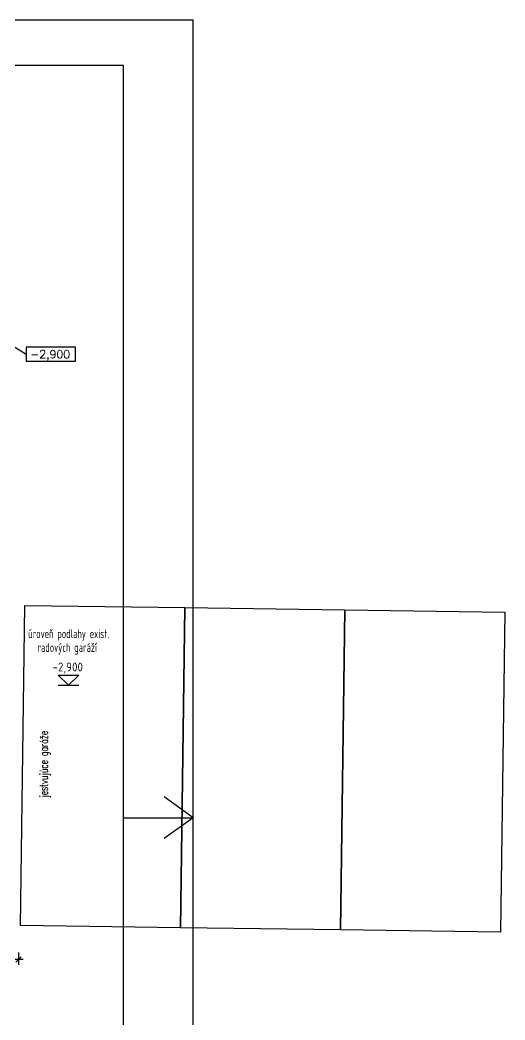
# Model space of a CAD drawing. Header units: millimetres. Extents: x 462666 to 1244237, y 2328025 to 3795663.
# Drawn here: x 1101585 to 1110674, y 2875796 to 2894537 of the extents above; entities that cross this region are included whole.
import ezdxf
from ezdxf.enums import TextEntityAlignment as Align

# ---------------------------------------------------------------- set-up
doc = ezdxf.new("R2010")
doc.units = ezdxf.units.MM
for name, color, linetype in [('DIM_100', 64, 'Continuous'), ('KOTY', 96, 'Continuous'), ('MUR_POH', 64, 'Continuous'), ('MUR_REZ', 3, 'Continuous'), ('PLO_LIN', 6, 'Continuous'), ('POP', 7, 'Continuous'), ('RAM_100', 160, 'Continuous')]:
    doc.layers.add(name, color=color, linetype=linetype)
doc.styles.add('ISOCP.SHX', font='ISOCP.shx', dxfattribs={"height": 150})
doc.styles.add('ROMANS', font='arial.ttf', dxfattribs={"width": 0.85})
doc.styles.add('SIMPLEX', font='SIMPLEX.SHX', dxfattribs={"width": 0.7})
doc.dimstyles.new('PAJO1-studia', dxfattribs={"dimtxt": 160, "dimasz": 100, "dimexe": 100, "dimexo": 250, "dimgap": 45, "dimtad": 1, "dimdec": 0, "dimrnd": 5, "dimtxsty": 'ROMANS', "dimblk": 'OBLIQUE', "dimcen": 200, "dimdle": 90, "dimadec": 0, "dimazin": 0, "dimtfac": 1, "dimtdec": 0, "dimtmove": 1, "dimatfit": 3, "dimfxl": 1, "dimarcsym": 0})

# ---------------------------------------------------------------- blocks, each defined once
blk = doc.blocks.new('Z_RAM_A_3_hp 1220')
at = {"layer": 'POP', "linetype": 'Continuous'}
blk.add_lwpolyline([(-288.5, -408), (-6.5, -408), (-6.5, -13), (-288.5, -13)], close=True, dxfattribs=at)
at = {"layer": 'RAM_100', "linetype": 'Continuous'}
for p, q in [((-147.5, 0), (-151.4, -5.38)), ((-147.5, -13), (-147.5, 0)), ((-147.5, 0), (-143.6, -5.38))]:
    blk.add_line(p, q, dxfattribs=at)
for points in [[(-297, -420), (0, -420), (0, 0), (-297, 0)], [(-288.5, -13), (-288.5, -408), (-6.5, -408), (-6.5, -13)]]:
    blk.add_lwpolyline(points, close=True, dxfattribs=at)
blk = doc.blocks.new('_OBLIQUE')
at = {"color": 0, "linetype": 'ByBlock'}
blk.add_line((-0.5, -0.5), (0.5, 0.5), dxfattribs=at)
blk = doc.blocks.new('*D409')
at = {"layer": 'Defpoints', "color": 0}
for p in [(1101396, 2877313), (1101556, 2877313), (1101396, 2876933)]:
    blk.add_point(p, dxfattribs=at)
at = {"layer": 'KOTY', "color": 0, "lineweight": -2}
for p, q in [((1101396, 2877063), (1101396, 2876833)), ((1101556, 2877063), (1101556, 2876833)), ((1101646, 2876933), (1101306, 2876933))]:
    blk.add_line(p, q, dxfattribs=at)
at = {"layer": 'KOTY', "color": 0, "lineweight": -2, "xscale": 100, "yscale": 100, "zscale": 100, "rotation": 180}
blk.add_blockref('_OBLIQUE', (1101396, 2876933), dxfattribs=at)
at = {"layer": 'KOTY', "color": 0, "lineweight": -2, "xscale": 100, "yscale": 100, "zscale": 100}
blk.add_blockref('_OBLIQUE', (1101556, 2876933), dxfattribs=at)
at = {"layer": 'KOTY', "color": 0, "insert": (1101306, 2877043), "char_height": 130, "attachment_point": 5, "style": 'SIMPLEX'}
blk.add_mtext('160', dxfattribs=at)

msp = doc.modelspace()

# ---------------------------------------------------------------- linework, layer by layer
at = {"color": 7, "flags": 128}
for points in [[(1102301.4, 2882256.2), (1102689.4, 2882256.2), (1102495.4, 2882074.4)], [(1102495.4, 2882074.4), (1102301.4, 2882256.2)], [(1102301.4, 2882074.4), (1102689.4, 2882074.4)]]:
    msp.add_lwpolyline(points, dxfattribs=at)
at = {"layer": 'MUR_REZ', "flags": 128}
for points in [[(1101592.4, 2877566.6), (1101675, 2883566.1), (1104674.7, 2883524.8), (1104592.1, 2877525.3), (1101592.4, 2877566.6)], [(1104592.1, 2877525.3), (1104674.7, 2883524.8), (1107674.4, 2883483.4), (1107591.8, 2877484), (1104592.1, 2877525.3)], [(1107591.8, 2877484), (1107674.4, 2883483.4), (1110674.1, 2883442.1), (1110591.5, 2877442.7), (1107591.8, 2877484)]]:
    msp.add_lwpolyline(points, dxfattribs=at)
at = {"layer": 'PLO_LIN', "color": 1}
msp.add_lwpolyline([(1101218.7, 2888574.9), (1101701.5, 2888273.8)], dxfattribs=at)
msp.add_lwpolyline([(1101701.5, 2888403.3), (1101701.5, 2888144.3), (1102624.7, 2888144.3), (1102624.7, 2888403.3)], close=True, dxfattribs=at)

# ---------------------------------------------------------------- block references
at = {"layer": 'MUR_POH', "ltscale": 0.3, "xscale": 100, "yscale": 100, "zscale": 100, "rotation": 270.0000000000635}
msp.add_blockref('Z_RAM_A_3_hp 1220', (1104827.7, 2864836.7), dxfattribs=at)
msp.add_blockref('Z_RAM_A_3_hp 1220', (1104827.7, 2864836.7), dxfattribs=at)

# ---------------------------------------------------------------- texts
at = {"color": 7, "style": 'ISOCP.SHX', "width": 0.7}
for tag, p in [('úroveň podlahy exist.', (1102498.3, 2883036.9)), ('radových garáží', (1102469.2, 2882778.6))]:
    msp.add_attdef(tag, text='±X.XXX', height=166.67, dxfattribs=at).set_placement(p, align=Align.MIDDLE_CENTER)
at = {"color": 7, "style": 'ISOCP.SHX'}
msp.add_attdef('-2,900', text='±X.XXX', height=166.67, dxfattribs=at).set_placement((1102480.1, 2882411.9), align=Align.MIDDLE_CENTER)
at = {"layer": 'DIM_100', "color": 1, "insert": (1102054.9, 2880588.2), "char_height": 150, "attachment_point": 5, "rotation": 90, "style": 'SIMPLEX'}
msp.add_mtext('{jestvujúce garáže}', dxfattribs=at)
at = {"layer": 'DIM_100', "color": 1, "style": 'SIMPLEX', "flags": 12}
msp.add_attdef('-2,900', text='-0.120', height=150, dxfattribs=at).set_placement((1102151.6, 2888153.2), align=Align.BOTTOM_CENTER)

# ---------------------------------------------------------------- dimensions: what is measured, and where the dimension line sits
at = {"layer": 'KOTY'}
dim = msp.add_linear_dim(base=(1101395.7389, 2876933.0242), p1=(1101556.2315, 2877313.3093), p2=(1101395.7389, 2877313.3093), dimstyle='PAJO1-studia', override={"dimtxt": 130, "dimtxsty": 'SIMPLEX'}, dxfattribs=at)
dim.commit()
dim.dimension.update_dxf_attribs({"geometry": '*D409', "text_midpoint": (1101305.7389, 2876933.0242), "dimtype": 160})

doc.saveas('drawing.dxf')
